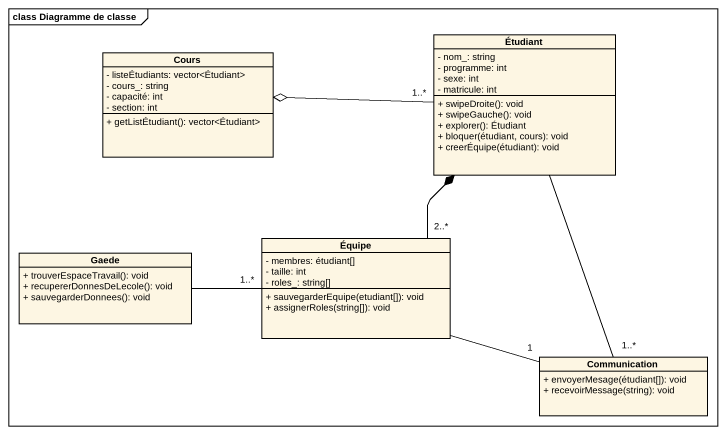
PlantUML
@startuml
mainframe class Diagramme de classe
hide circle
hide empty members
skinparam classAttributeIconSize 0
class Cours {
  - listeÉtudiants: vector<Étudiant>
  - cours_: string
  - capacité: int
  - section: int
  + getListÉtudiant(): vector<Étudiant>
}
class Étudiant {
  - nom_: string
  - programme: int
  - sexe: int
  - matricule: int
  + swipeDroite(): void
  + swipeGauche(): void
  + explorer(): Étudiant
  + bloquer(étudiant, cours): void
  + creerÉquipe(étudiant): void
}
class Gaede {
  + trouverEspaceTravail(): void
  + recupererDonnesDeLecole(): void
  + sauvegarderDonnees(): void
}
class Équipe {
  - membres: étudiant[]
  - taille: int
  - roles_: string[]
  + sauvegarderEquipe(etudiant[]): void
  + assignerRoles(string[]): void
}
class Communication {
  + envoyerMesage(étudiant[]): void
  + recevoirMessage(string): void
}
Étudiant "1..*" -left-o Cours
Équipe "2..*" -up-* Étudiant
Équipe "1..*" -left- Gaede
Communication "1..*" -up- Étudiant
Communication "1" -left- Équipe
@enduml
